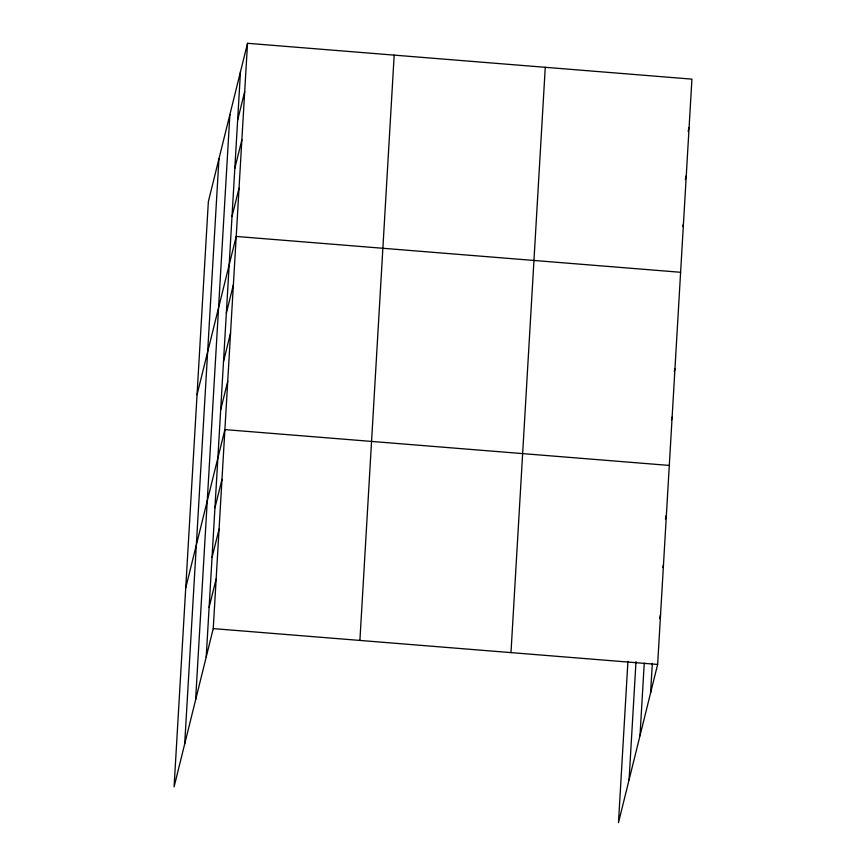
<?xml version="1.0" encoding="UTF-8"?>
<svg xmlns="http://www.w3.org/2000/svg" width="866" height="866" viewBox="0 0 866 866"><rect width="100%" height="100%" fill="white"/><g stroke="black" fill="none" stroke-linecap="round" stroke-linejoin="round"><path stroke-width="1.3" d="M184.685 744.035L218.957 158.727M195.597 699.912L229.88 114.604M206.205 657.077L240.477 71.77M247.524 43.3L208.36 201.561L174.077 786.869L213.242 628.608L247.524 43.3L691.923 79.131L657.64 664.438L618.476 822.7L627.926 661.343M359.899 640.429L394.182 55.121M510.983 652.618L545.266 67.31M629.073 779.865L636.001 661.537M639.996 735.743L644.25 663.129M650.593 692.908L652.325 663.324M237.652 120.06L244.699 91.59M234.827 168.34L241.874 139.881M232.001 216.63L239.038 188.16M197.047 394.712L236.212 236.45L680.611 272.281M226.34 313.211L233.387 284.741M223.515 361.501L230.562 333.031M220.689 409.78L227.726 381.321M185.735 587.862L224.9 429.601L669.299 465.432M214.941 507.822L221.988 479.353M212.029 557.574L219.076 529.104M209.117 607.326L216.164 578.856M688.134 131.296L689.087 127.421M685.298 179.587L686.262 175.711M682.798 226.578L683.436 223.991M674.311 371.449L674.95 368.862M671.486 419.739L672.124 417.152M665.424 519.07L666.376 515.183M662.826 567.522L663.464 564.935M659.589 618.573L660.552 614.687M213.242 628.608L657.64 664.438"/></g></svg>
